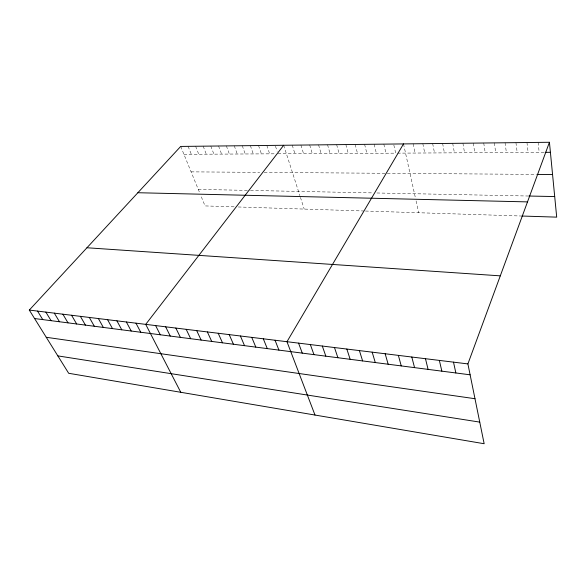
<?xml version="1.0" encoding="UTF-8"?>
<svg xmlns="http://www.w3.org/2000/svg" width="586" height="586" viewBox="0 0 586 586"><rect width="100%" height="100%" fill="white"/><g stroke="black" fill="none" stroke-linecap="round" stroke-linejoin="round"><path stroke-width="0.44" stroke-dasharray="2.93 2.2" d="M183.931 154.316L275.479 153.81M277.976 153.796L395.697 153.158L393.609 144.031M397.484 153.144L544.365 152.345M191.102 171.859L259.715 172.365M264.191 172.401L386.43 173.302M387.287 173.302L536.102 174.401M198.273 189.395L249.643 190.428M250.493 190.443L373.267 192.911M376.915 192.984L527.898 196.01M234.1 206.843L205.034 205.92L200.551 194.955M238.246 206.975L363.716 210.982M365.496 211.041L520.873 216M180.708 146.427L199.899 193.365M188.106 146.346L191.3 154.272M195.592 146.258L198.749 154.235M203.159 146.178L206.287 154.191M210.814 146.09L213.897 154.147M218.549 146.002L221.603 154.111M226.364 145.914L229.382 154.067M234.275 145.826L237.257 154.023M242.274 145.731L245.219 153.979M250.369 145.643L253.269 153.935M258.551 145.548L261.415 153.891M266.828 145.46L269.648 153.847M275.479 146.207L277.149 151.269M283.675 145.269L299.878 195.658M300.428 197.365L304.2 209.085M292.246 145.174L294.926 153.708M300.918 145.072L303.555 153.657M309.694 144.976L312.279 153.613M318.572 144.874L321.106 153.561M327.559 144.771L330.043 153.517M336.65 144.669L339.082 153.466M345.857 144.566L348.238 153.415M355.175 144.464L357.497 153.364M364.602 144.354L366.873 153.312M374.154 144.244L376.358 153.261M383.823 144.141L385.969 153.21M403.52 143.914L415.547 198.537M416.075 200.932L418.675 212.74M413.123 143.812L415.078 153.049M422.836 143.702L424.733 152.997M432.673 143.585L434.504 152.946M442.635 143.475L444.393 152.887M452.714 143.365L454.406 152.836M462.925 143.248L464.544 152.778M473.261 143.131L474.807 152.726M483.728 143.013L485.201 152.668M494.335 142.896L495.727 152.609M505.073 142.772L506.385 152.55M515.944 142.647L517.182 152.492M526.968 142.523L528.111 152.433M538.124 142.398L539.186 152.375"/><path stroke-width="0.88" d="M467.899 363.913L549.434 142.273L180.708 146.427L29.3 310.075L68.679 373.282L484.153 443.727L467.899 363.913L29.3 310.075M403.52 143.914L286.972 341.704L314.997 415.049M283.675 145.269L145.716 324.366L180.774 392.29M545.229 152.338L550.408 152.309M537.003 174.408L552.561 174.525M528.777 196.032L554.7 196.552M137.871 192.728L527.503 201.892M521.73 216.022L556.7 217.142L549.434 142.273M86.948 247.761L500.298 275.852M34.574 318.542L470.118 374.813M46.25 337.287L474.982 398.714M57.838 355.885L479.751 422.11M37.526 311.085L42.763 319.597M45.862 312.104L51.07 320.674M54.315 313.144L59.486 321.758M62.878 314.199L68.013 322.864M71.573 315.261L76.663 323.977M80.385 316.345L85.439 325.113M89.321 317.444L94.331 326.263M98.382 318.557L103.348 327.428M107.575 319.685L112.497 328.607M116.907 320.828L121.778 329.808M126.371 321.992L131.198 331.024M135.974 323.172L140.75 332.262M155.612 325.582L160.278 334.782M165.655 326.812L170.255 336.071M175.844 328.065L180.393 337.382M186.194 329.332L190.677 338.708M196.698 330.621L201.123 340.063M207.371 331.932L211.722 341.433M218.212 333.266L222.49 342.825M229.221 334.613L233.426 344.231M240.399 335.99L244.53 345.667M251.76 337.382L255.818 347.124M263.312 338.803L267.282 348.611M275.046 340.239L278.929 350.113M298.567 343.132L302.273 353.131M310.346 344.575L313.964 354.64M322.315 346.048L325.838 356.171M334.474 347.535L337.902 357.731M346.839 349.058L350.164 359.321M359.401 350.596L362.617 360.925M372.176 352.164L375.282 362.566M385.163 353.761L388.159 364.228M398.37 355.38L401.249 365.92M411.797 357.028L414.558 367.634M425.465 358.705L428.095 369.385M439.361 360.412L441.859 371.165M453.505 362.148L455.864 372.974"/></g></svg>
